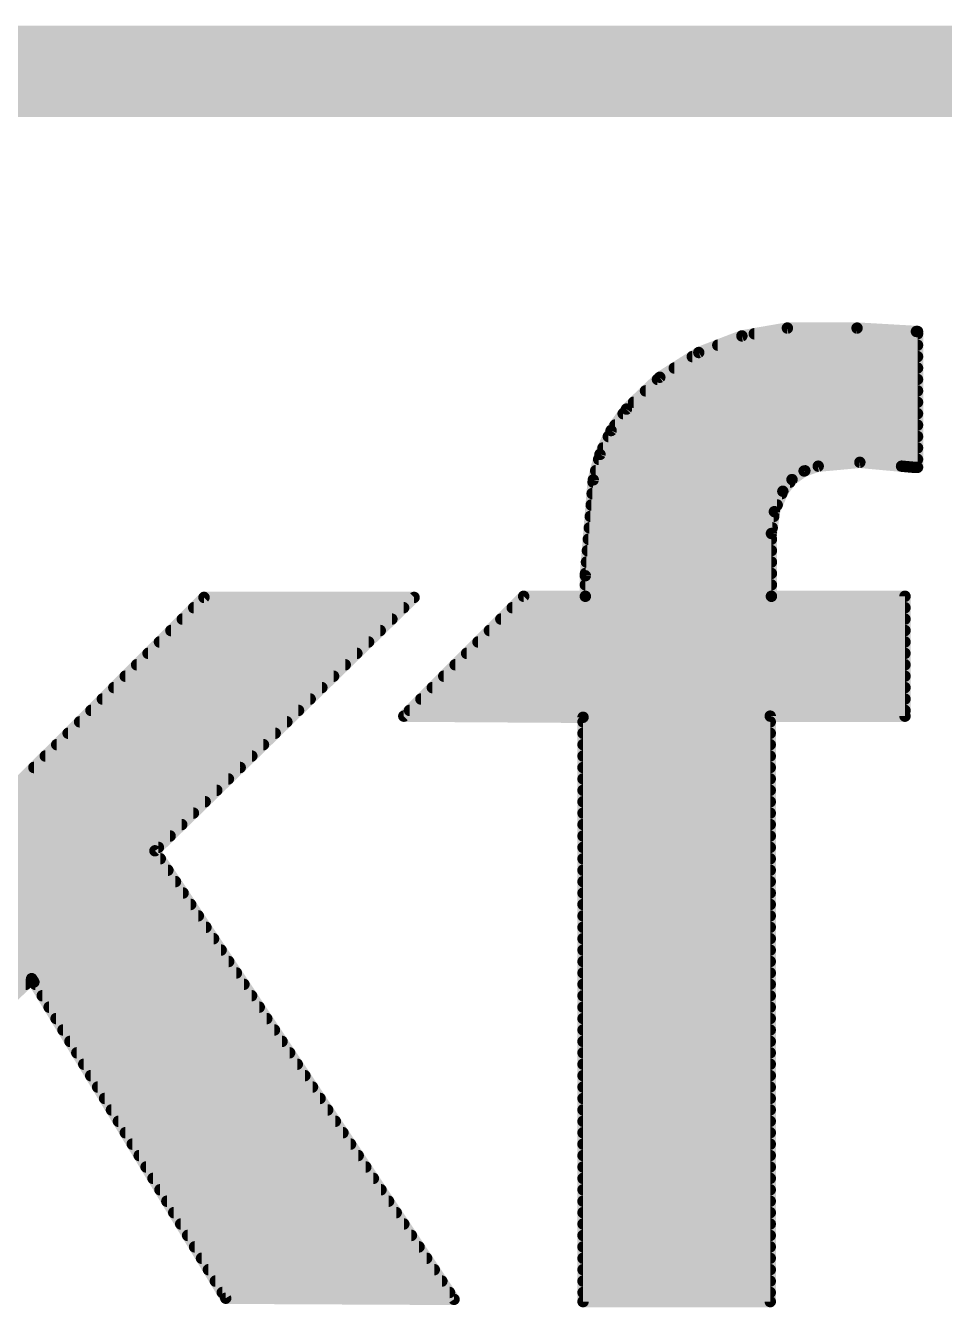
# Model space of a CAD drawing. Extents: x -98 to 45, y 0 to 29.
# Drawn here: x 23.53 to 25.574, y 21.379 to 24.232 of the extents above; entities that cross this region are included whole.
import ezdxf

# ---------------------------------------------------------------- set-up
doc = ezdxf.new("R2010")
doc.units = 0
for name, color, linetype in [('1', 12, 'CONTINUOUS'), ('16', 132, 'CONTINUOUS'), ('20', 53, 'CONTINUOUS'), ('21', 53, 'CONTINUOUS')]:
    doc.layers.add(name, color=color, linetype=linetype)

msp = doc.modelspace()

# ---------------------------------------------------------------- linework, layer by layer
at = {"layer": '1', "const_width": 0.2032}
for points in [[(0, 24.13), (43.18, 24.13)], [(15.24, 24.13), (43.18, 24.13)]]:
    msp.add_lwpolyline(points, dxfattribs=at)
at = {"layer": '16', "const_width": 0.2032}
msp.add_lwpolyline([(0, 24.13), (43.18, 24.13)], dxfattribs=at)
at = {"layer": '20', "const_width": 0.1524}
msp.add_lwpolyline([(43.18, 24.13), (0, 24.13)], dxfattribs=at)
at = {"layer": '21', "const_width": 0.0254}
for points in [[(25.1235, 23.5411), (25.2247, 23.5585)], [(25.2247, 23.5585), (25.3797, 23.5585)], [(25.3797, 23.5585), (25.5118, 23.5509)], [(25.5118, 23.5509), (25.5143, 23.5509)], [(25.5143, 23.5509), (25.5143, 23.2486)], [(25.0276, 23.5041), (25.1235, 23.5411)], [(25.0699, 23.5204), (25.5143, 23.5204)], [(25.151, 23.5458), (25.5143, 23.5458)], [(24.9409, 23.4491), (25.0276, 23.5041)], [(25.0132, 23.495), (25.5143, 23.495)], [(24.9732, 23.4696), (25.5143, 23.4696)], [(24.8666, 23.3782), (24.9409, 23.4491)], [(24.9357, 23.4442), (25.5143, 23.4442)], [(24.9091, 23.4188), (25.5143, 23.4188)], [(24.8326, 23.3305), (24.8666, 23.3782)], [(24.8825, 23.3934), (25.5143, 23.3934)], [(24.8593, 23.368), (25.5143, 23.368)], [(24.8077, 23.2774), (24.8326, 23.3305)], [(24.8412, 23.3426), (25.5143, 23.3426)], [(24.8264, 23.3172), (25.5143, 23.3172)], [(24.7929, 23.2207), (24.8077, 23.2774)], [(24.8049, 23.2664), (25.5143, 23.2664)], [(24.8145, 23.2918), (25.5143, 23.2918)], [(24.7982, 23.241), (25.2635, 23.241)], [(25.262, 23.2405), (25.235, 23.2213)], [(25.2933, 23.2512), (25.262, 23.2405)], [(25.386, 23.2598), (25.2933, 23.2512)], [(25.4787, 23.2512), (25.386, 23.2598)], [(25.5067, 23.2486), (25.4787, 23.2512)], [(25.5143, 23.2486), (25.5067, 23.2486)], [(24.7752, 23.0073), (24.7929, 23.2207)], [(24.7925, 23.2156), (25.2305, 23.2156)], [(25.235, 23.2213), (25.2146, 23.1953)], [(24.7904, 23.1902), (25.2125, 23.1902)], [(25.2146, 23.1953), (25.1958, 23.1499)], [(24.7883, 23.1648), (25.202, 23.1648)], [(25.1958, 23.1499), (25.1892, 23.1013)], [(24.7862, 23.1394), (25.1944, 23.1394)], [(24.7841, 23.114), (25.1909, 23.114)], [(25.1892, 23.1013), (25.1892, 22.9616)], [(24.7819, 23.0886), (25.1892, 23.0886)], [(24.7777, 23.0378), (25.1892, 23.0378)], [(24.7798, 23.0632), (25.1892, 23.0632)], [(24.7752, 22.9616), (24.7752, 23.0073)], [(24.7756, 23.0124), (25.1892, 23.0124)], [(24.7752, 22.987), (25.1892, 22.987)], [(23.3578, 22.3901), (23.9268, 22.9591)], [(24.3942, 22.9591), (23.8176, 22.3952)], [(23.9268, 22.9591), (24.3942, 22.9591)], [(24.3713, 22.6949), (24.638, 22.9616)], [(24.638, 22.9616), (24.7752, 22.9616)], [(24.7752, 22.9616), (25.1892, 22.9616)], [(25.1892, 22.9616), (25.4864, 22.9616)], [(25.4864, 22.9616), (25.4864, 22.6949)], [(23.9039, 22.9362), (24.3708, 22.9362)], [(24.6126, 22.9362), (25.4864, 22.9362)], [(23.8785, 22.9108), (24.3448, 22.9108)], [(24.5872, 22.9108), (25.4864, 22.9108)], [(23.8531, 22.8854), (24.3188, 22.8854)], [(24.5618, 22.8854), (25.4864, 22.8854)], [(23.8277, 22.86), (24.2929, 22.86)], [(24.5364, 22.86), (25.4864, 22.86)], [(23.7769, 22.8092), (24.2409, 22.8092)], [(23.8023, 22.8346), (24.2669, 22.8346)], [(24.4856, 22.8092), (25.4864, 22.8092)], [(24.511, 22.8346), (25.4864, 22.8346)], [(23.7515, 22.7838), (24.215, 22.7838)], [(24.4602, 22.7838), (25.4864, 22.7838)], [(23.7261, 22.7584), (24.189, 22.7584)], [(24.4348, 22.7584), (25.4864, 22.7584)], [(23.7007, 22.733), (24.163, 22.733)], [(24.4094, 22.733), (25.4864, 22.733)], [(23.6753, 22.7076), (24.137, 22.7076)], [(24.7701, 22.6924), (24.3713, 22.6949)], [(24.384, 22.7076), (25.4864, 22.7076)], [(25.4864, 22.6949), (25.1866, 22.6949)], [(25.1866, 22.6949), (25.1866, 21.3919)], [(23.6499, 22.6822), (24.1111, 22.6822)], [(24.7701, 21.3919), (24.7701, 22.6924)], [(24.7701, 22.6822), (25.1866, 22.6822)], [(23.6245, 22.6568), (24.0851, 22.6568)], [(24.7701, 22.6568), (25.1866, 22.6568)], [(23.5991, 22.6314), (24.0591, 22.6314)], [(24.7701, 22.6314), (25.1866, 22.6314)], [(23.5483, 22.5806), (24.0072, 22.5806)], [(23.5737, 22.606), (24.0332, 22.606)], [(24.7701, 22.606), (25.1866, 22.606)], [(24.7701, 22.5806), (25.1866, 22.5806)], [(23.5229, 22.5552), (23.9812, 22.5552)], [(24.7701, 22.5552), (25.1866, 22.5552)], [(23.4975, 22.5298), (23.9552, 22.5298)], [(24.7701, 22.5298), (25.1866, 22.5298)], [(23.4721, 22.5044), (23.9293, 22.5044)], [(24.7701, 22.5044), (25.1866, 22.5044)], [(23.4467, 22.479), (23.9033, 22.479)], [(24.7701, 22.479), (25.1866, 22.479)], [(23.4213, 22.4536), (23.8773, 22.4536)], [(24.7701, 22.4536), (25.1866, 22.4536)], [(23.3959, 22.4282), (23.8513, 22.4282)], [(24.7701, 22.4282), (25.1866, 22.4282)], [(23.3705, 22.4028), (23.8254, 22.4028)], [(23.8176, 22.3952), (24.4831, 21.397)], [(24.7701, 22.4028), (25.1866, 22.4028)], [(22.9438, 22.3774), (23.8295, 22.3774)], [(22.9438, 22.352), (23.8464, 22.352)], [(24.7701, 22.3774), (25.1866, 22.3774)], [(24.7701, 22.352), (25.1866, 22.352)], [(22.9438, 22.3266), (23.8633, 22.3266)], [(24.7701, 22.3266), (25.1866, 22.3266)], [(22.9438, 22.3012), (23.8803, 22.3012)], [(24.7701, 22.3012), (25.1866, 22.3012)], [(22.9438, 22.2758), (23.8972, 22.2758)], [(24.7701, 22.2758), (25.1866, 22.2758)], [(22.9438, 22.2504), (23.9141, 22.2504)], [(24.7701, 22.2504), (25.1866, 22.2504)], [(22.9438, 22.225), (23.9311, 22.225)], [(24.7701, 22.225), (25.1866, 22.225)], [(22.9438, 22.1996), (23.948, 22.1996)], [(24.7701, 22.1996), (25.1866, 22.1996)], [(22.9438, 22.1742), (23.9649, 22.1742)], [(24.7701, 22.1742), (25.1866, 22.1742)], [(22.9438, 22.1488), (23.9819, 22.1488)], [(22.9438, 22.1234), (23.9988, 22.1234)], [(24.7701, 22.1488), (25.1866, 22.1488)], [(24.7701, 22.1234), (25.1866, 22.1234)], [(22.9438, 22.098), (23.5302, 22.098)], [(23.5433, 22.1107), (23.3629, 21.9354)], [(23.5483, 22.1031), (23.5433, 22.1107)], [(23.9751, 21.3995), (23.5483, 22.1031)], [(23.5514, 22.098), (24.0157, 22.098)], [(24.7701, 22.098), (25.1866, 22.098)], [(23.5668, 22.0726), (24.0327, 22.0726)], [(24.7701, 22.0726), (25.1866, 22.0726)], [(23.5822, 22.0472), (24.0496, 22.0472)], [(24.7701, 22.0472), (25.1866, 22.0472)], [(23.5976, 22.0218), (24.0665, 22.0218)], [(24.7701, 22.0218), (25.1866, 22.0218)], [(23.613, 21.9964), (24.0835, 21.9964)], [(24.7701, 21.9964), (25.1866, 21.9964)], [(23.6284, 21.971), (24.1004, 21.971)], [(24.7701, 21.971), (25.1866, 21.971)], [(23.6438, 21.9456), (24.1173, 21.9456)], [(24.7701, 21.9456), (25.1866, 21.9456)], [(23.6592, 21.9202), (24.1343, 21.9202)], [(23.6747, 21.8948), (24.1512, 21.8948)], [(24.7701, 21.9202), (25.1866, 21.9202)], [(24.7701, 21.8948), (25.1866, 21.8948)], [(23.6901, 21.8694), (24.1682, 21.8694)], [(24.7701, 21.8694), (25.1866, 21.8694)], [(23.7055, 21.844), (24.1851, 21.844)], [(24.7701, 21.844), (25.1866, 21.844)], [(23.7209, 21.8186), (24.202, 21.8186)], [(24.7701, 21.8186), (25.1866, 21.8186)], [(23.7363, 21.7932), (24.219, 21.7932)], [(24.7701, 21.7932), (25.1866, 21.7932)], [(23.7517, 21.7678), (24.2359, 21.7678)], [(24.7701, 21.7678), (25.1866, 21.7678)], [(23.7671, 21.7424), (24.2528, 21.7424)], [(24.7701, 21.7424), (25.1866, 21.7424)], [(23.7825, 21.717), (24.2698, 21.717)], [(24.7701, 21.717), (25.1866, 21.717)], [(23.7979, 21.6916), (24.2867, 21.6916)], [(23.8133, 21.6662), (24.3036, 21.6662)], [(24.7701, 21.6916), (25.1866, 21.6916)], [(24.7701, 21.6662), (25.1866, 21.6662)], [(23.8287, 21.6408), (24.3206, 21.6408)], [(24.7701, 21.6408), (25.1866, 21.6408)], [(23.8441, 21.6154), (24.3375, 21.6154)], [(24.7701, 21.6154), (25.1866, 21.6154)], [(23.8595, 21.59), (24.3544, 21.59)], [(24.7701, 21.59), (25.1866, 21.59)], [(23.875, 21.5646), (24.3714, 21.5646)], [(24.7701, 21.5646), (25.1866, 21.5646)], [(23.8904, 21.5392), (24.3883, 21.5392)], [(24.7701, 21.5392), (25.1866, 21.5392)], [(23.9058, 21.5138), (24.4052, 21.5138)], [(24.7701, 21.5138), (25.1866, 21.5138)], [(23.9212, 21.4884), (24.4222, 21.4884)], [(24.7701, 21.4884), (25.1866, 21.4884)], [(23.9366, 21.463), (24.4391, 21.463)], [(24.7701, 21.463), (25.1866, 21.463)], [(23.952, 21.4376), (24.456, 21.4376)], [(23.9674, 21.4122), (24.473, 21.4122)], [(24.7701, 21.4376), (25.1866, 21.4376)], [(24.7701, 21.4122), (25.1866, 21.4122)], [(24.4831, 21.397), (23.9751, 21.3995)], [(25.1866, 21.3919), (24.7701, 21.3919)]]:
    msp.add_lwpolyline(points, dxfattribs=at)
at = {"layer": '21', "const_width": 0.0127}
for points in [[(25.2247, 23.5649, 1), (25.2247, 23.5522)], [(25.2258, 23.5522, 1), (25.2236, 23.5648)], [(25.3801, 23.5648, 1), (25.3793, 23.5522)], [(25.3797, 23.5522, 1), (25.3797, 23.5649)], [(25.5118, 23.5573, 1), (25.5118, 23.5446)], [(25.5207, 23.5509, 1), (25.508, 23.5509)], [(25.5114, 23.5446, 1), (25.5122, 23.5572)], [(25.5143, 23.5446, 1), (25.5143, 23.5573)], [(25.0699, 23.5268, 1), (25.0699, 23.5141)], [(25.1224, 23.5473, 1), (25.1246, 23.5348)], [(25.1258, 23.5351, 1), (25.1212, 23.547)], [(25.151, 23.5522, 1), (25.151, 23.5394)], [(25.5143, 23.5394, 1), (25.5143, 23.5522)], [(25.5143, 23.5141, 1), (25.5143, 23.5268)], [(25.0132, 23.5014, 1), (25.0132, 23.4886)], [(25.0254, 23.5101, 1), (25.0299, 23.4982)], [(25.031, 23.4988, 1), (25.0242, 23.5095)], [(25.5143, 23.4886, 1), (25.5143, 23.5014)], [(24.9732, 23.476, 1), (24.9732, 23.4632)], [(25.5143, 23.4632, 1), (25.5143, 23.476)], [(24.9357, 23.4506, 1), (24.9357, 23.4379)], [(24.9375, 23.4545, 1), (24.9443, 23.4438)], [(24.9453, 23.4445, 1), (24.9365, 23.4537)], [(25.5143, 23.4379, 1), (25.5143, 23.4506)], [(24.9091, 23.4252, 1), (24.9091, 23.4124)], [(25.5143, 23.4124, 1), (25.5143, 23.4252)], [(24.8718, 23.3745, 1), (24.8614, 23.3819)], [(24.8825, 23.3998, 1), (24.8825, 23.387)], [(25.5143, 23.387, 1), (25.5143, 23.3998)], [(24.8593, 23.3744, 1), (24.8593, 23.3617)], [(24.8622, 23.3828, 1), (24.871, 23.3736)], [(25.5143, 23.3617, 1), (25.5143, 23.3744)], [(24.8274, 23.3342, 1), (24.8378, 23.3268)], [(24.8383, 23.3278, 1), (24.8268, 23.3332)], [(24.8412, 23.349, 1), (24.8412, 23.3362)], [(25.5143, 23.3362, 1), (25.5143, 23.349)], [(24.8145, 23.2982, 1), (24.8145, 23.2855)], [(24.8264, 23.3236, 1), (24.8264, 23.3108)], [(25.5143, 23.3108, 1), (25.5143, 23.3236)], [(25.5143, 23.2855, 1), (25.5143, 23.2982)], [(24.8049, 23.2728, 1), (24.8049, 23.26)], [(24.802, 23.2801, 1), (24.8135, 23.2747)], [(24.8139, 23.2758, 1), (24.8016, 23.279)], [(25.5143, 23.26, 1), (25.5143, 23.2728)], [(24.7982, 23.2474, 1), (24.7982, 23.2346)], [(25.2599, 23.2465, 1), (25.264, 23.2345)], [(25.2657, 23.2353, 1), (25.2583, 23.2457)], [(25.2635, 23.2346, 1), (25.2635, 23.2474)], [(25.2927, 23.2575, 1), (25.2939, 23.2449)], [(25.2954, 23.2452, 1), (25.2912, 23.2572)], [(25.3866, 23.2661, 1), (25.3854, 23.2535)], [(25.3866, 23.2535, 1), (25.3854, 23.2661)], [(25.4793, 23.2575, 1), (25.4781, 23.2449)], [(25.4781, 23.2449, 1), (25.4793, 23.2575)], [(25.5067, 23.255, 1), (25.5067, 23.2422)], [(25.5061, 23.2423, 1), (25.5073, 23.2549)], [(25.508, 23.2486, 1), (25.5207, 23.2486)], [(25.5143, 23.2422, 1), (25.5143, 23.255)], [(24.7925, 23.222, 1), (24.7925, 23.2093)], [(24.7992, 23.2202, 1), (24.7866, 23.2212)], [(24.7868, 23.2223, 1), (24.799, 23.2191)], [(25.2313, 23.2265, 1), (25.2387, 23.2162)], [(25.24, 23.2174, 1), (25.23, 23.2253)], [(25.2305, 23.2093, 1), (25.2305, 23.222)], [(24.7904, 23.1966, 1), (24.7904, 23.1838)], [(25.2096, 23.1992, 1), (25.2196, 23.1914)], [(25.2205, 23.1929, 1), (25.2087, 23.1977)], [(25.2125, 23.1838, 1), (25.2125, 23.1966)], [(24.7883, 23.1712, 1), (24.7883, 23.1584)], [(25.2021, 23.1491, 1), (25.1895, 23.1508)], [(25.202, 23.1584, 1), (25.202, 23.1712)], [(24.7862, 23.1458, 1), (24.7862, 23.1331)], [(25.19, 23.1524, 1), (25.2017, 23.1475)], [(25.1944, 23.1331, 1), (25.1944, 23.1458)], [(24.7841, 23.1204, 1), (24.7841, 23.1076)], [(25.1956, 23.1013, 1), (25.1828, 23.1013)], [(25.1829, 23.1022, 1), (25.1955, 23.1004)], [(25.1909, 23.1076, 1), (25.1909, 23.1204)], [(24.7819, 23.095, 1), (24.7819, 23.0822)], [(25.1892, 23.0822, 1), (25.1892, 23.095)], [(24.7777, 23.0442, 1), (24.7777, 23.0314)], [(24.7798, 23.0696, 1), (24.7798, 23.0569)], [(25.1892, 23.0569, 1), (25.1892, 23.0696)], [(25.1892, 23.0314, 1), (25.1892, 23.0442)], [(24.7816, 23.0073, 1), (24.7689, 23.0073)], [(24.7756, 23.0188, 1), (24.7756, 23.006)], [(25.1892, 23.006, 1), (25.1892, 23.0188)], [(24.7689, 23.0078, 1), (24.7815, 23.0068)], [(24.7752, 22.9934, 1), (24.7752, 22.9807)], [(25.1892, 22.9807, 1), (25.1892, 22.9934)], [(23.9268, 22.9655, 1), (23.9268, 22.9527)], [(23.9313, 22.9546, 1), (23.9223, 22.9636)], [(24.3986, 22.9546, 1), (24.3898, 22.9636)], [(24.3942, 22.9527, 1), (24.3942, 22.9655)], [(24.638, 22.968, 1), (24.638, 22.9552)], [(24.6425, 22.9571, 1), (24.6335, 22.9661)], [(24.7752, 22.968, 1), (24.7752, 22.9552)], [(24.7689, 22.9616, 1), (24.7816, 22.9616)], [(24.7752, 22.9552, 1), (24.7752, 22.968)], [(25.1892, 22.968, 1), (25.1892, 22.9552)], [(25.1828, 22.9616, 1), (25.1956, 22.9616)], [(25.1892, 22.9552, 1), (25.1892, 22.968)], [(25.4928, 22.9616, 1), (25.48, 22.9616)], [(25.4864, 22.9552, 1), (25.4864, 22.968)], [(23.9039, 22.9426, 1), (23.9039, 22.9298)], [(24.3708, 22.9298, 1), (24.3708, 22.9426)], [(24.6126, 22.9426, 1), (24.6126, 22.9298)], [(25.4864, 22.9298, 1), (25.4864, 22.9426)], [(23.8785, 22.9172, 1), (23.8785, 22.9045)], [(24.3448, 22.9045, 1), (24.3448, 22.9172)], [(24.5872, 22.9172, 1), (24.5872, 22.9045)], [(25.4864, 22.9045, 1), (25.4864, 22.9172)], [(23.8531, 22.8918, 1), (23.8531, 22.879)], [(24.3188, 22.879, 1), (24.3188, 22.8918)], [(24.5618, 22.8918, 1), (24.5618, 22.879)], [(25.4864, 22.879, 1), (25.4864, 22.8918)], [(23.8277, 22.8664, 1), (23.8277, 22.8536)], [(24.2929, 22.8536, 1), (24.2929, 22.8664)], [(24.5364, 22.8664, 1), (24.5364, 22.8536)], [(25.4864, 22.8536, 1), (25.4864, 22.8664)], [(23.7769, 22.8156, 1), (23.7769, 22.8028)], [(23.8023, 22.841, 1), (23.8023, 22.8283)], [(24.2409, 22.8028, 1), (24.2409, 22.8156)], [(24.2669, 22.8283, 1), (24.2669, 22.841)], [(24.4856, 22.8156, 1), (24.4856, 22.8028)], [(24.511, 22.841, 1), (24.511, 22.8283)], [(25.4864, 22.8283, 1), (25.4864, 22.841)], [(25.4864, 22.8028, 1), (25.4864, 22.8156)], [(23.7515, 22.7902, 1), (23.7515, 22.7774)], [(24.215, 22.7774, 1), (24.215, 22.7902)], [(24.4602, 22.7902, 1), (24.4602, 22.7774)], [(25.4864, 22.7774, 1), (25.4864, 22.7902)], [(23.7261, 22.7648, 1), (23.7261, 22.7521)], [(24.189, 22.7521, 1), (24.189, 22.7648)], [(24.4348, 22.7648, 1), (24.4348, 22.7521)], [(25.4864, 22.7521, 1), (25.4864, 22.7648)], [(23.7007, 22.7394, 1), (23.7007, 22.7266)], [(24.163, 22.7266, 1), (24.163, 22.7394)], [(24.4094, 22.7394, 1), (24.4094, 22.7266)], [(25.4864, 22.7266, 1), (25.4864, 22.7394)], [(23.6753, 22.714, 1), (23.6753, 22.7012)], [(24.137, 22.7012, 1), (24.137, 22.714)], [(24.3668, 22.6994, 1), (24.3758, 22.6904)], [(24.3713, 22.7012, 1), (24.3713, 22.6886)], [(24.384, 22.714, 1), (24.384, 22.7012)], [(25.1866, 22.7013, 1), (25.1866, 22.6885)], [(25.193, 22.6949, 1), (25.1803, 22.6949)], [(25.4864, 22.7012, 1), (25.4864, 22.714)], [(25.4864, 22.6885, 1), (25.4864, 22.7013)], [(23.6499, 22.6886, 1), (23.6499, 22.6759)], [(24.1111, 22.6759, 1), (24.1111, 22.6886)], [(24.7701, 22.6886, 1), (24.7701, 22.6759)], [(24.7765, 22.6924, 1), (24.7638, 22.6924)], [(24.7701, 22.6861, 1), (24.7701, 22.6987)], [(25.1866, 22.6759, 1), (25.1866, 22.6886)], [(25.48, 22.6949, 1), (25.4928, 22.6949)], [(23.6245, 22.6632, 1), (23.6245, 22.6504)], [(24.0851, 22.6504, 1), (24.0851, 22.6632)], [(24.7701, 22.6632, 1), (24.7701, 22.6504)], [(25.1866, 22.6504, 1), (25.1866, 22.6632)], [(23.5991, 22.6378, 1), (23.5991, 22.6251)], [(24.0591, 22.6251, 1), (24.0591, 22.6378)], [(24.7701, 22.6378, 1), (24.7701, 22.6251)], [(25.1866, 22.6251, 1), (25.1866, 22.6378)], [(23.5483, 22.587, 1), (23.5483, 22.5742)], [(23.5737, 22.6124, 1), (23.5737, 22.5997)], [(24.0072, 22.5742, 1), (24.0072, 22.587)], [(24.0332, 22.5997, 1), (24.0332, 22.6124)], [(24.7701, 22.587, 1), (24.7701, 22.5742)], [(24.7701, 22.6124, 1), (24.7701, 22.5997)], [(25.1866, 22.5997, 1), (25.1866, 22.6124)], [(25.1866, 22.5742, 1), (25.1866, 22.587)], [(23.9812, 22.5489, 1), (23.9812, 22.5616)], [(24.7701, 22.5616, 1), (24.7701, 22.5489)], [(25.1866, 22.5489, 1), (25.1866, 22.5616)], [(23.9552, 22.5235, 1), (23.9552, 22.5362)], [(24.7701, 22.5362, 1), (24.7701, 22.5235)], [(25.1866, 22.5235, 1), (25.1866, 22.5362)], [(23.9293, 22.498, 1), (23.9293, 22.5108)], [(24.7701, 22.5108, 1), (24.7701, 22.498)], [(25.1866, 22.498, 1), (25.1866, 22.5108)], [(23.9033, 22.4727, 1), (23.9033, 22.4854)], [(24.7701, 22.4854, 1), (24.7701, 22.4727)], [(25.1866, 22.4727, 1), (25.1866, 22.4854)], [(23.8773, 22.4473, 1), (23.8773, 22.46)], [(24.7701, 22.46, 1), (24.7701, 22.4473)], [(25.1866, 22.4473, 1), (25.1866, 22.46)], [(23.8513, 22.4218, 1), (23.8513, 22.4346)], [(24.7701, 22.4346, 1), (24.7701, 22.4218)], [(25.1866, 22.4218, 1), (25.1866, 22.4346)], [(23.8229, 22.3987, 1), (23.8123, 22.3917)], [(23.8132, 22.3997, 1), (23.822, 22.3907)], [(23.8254, 22.3965, 1), (23.8254, 22.4092)], [(24.7701, 22.4092, 1), (24.7701, 22.3965)], [(25.1866, 22.3965, 1), (25.1866, 22.4092)], [(23.8295, 22.3711, 1), (23.8295, 22.3838)], [(23.8464, 22.3456, 1), (23.8464, 22.3584)], [(24.7701, 22.3584, 1), (24.7701, 22.3456)], [(24.7701, 22.3838, 1), (24.7701, 22.3711)], [(25.1866, 22.3711, 1), (25.1866, 22.3838)], [(25.1866, 22.3456, 1), (25.1866, 22.3584)], [(23.8633, 22.3203, 1), (23.8633, 22.333)], [(24.7701, 22.333, 1), (24.7701, 22.3203)], [(25.1866, 22.3203, 1), (25.1866, 22.333)], [(23.8803, 22.2949, 1), (23.8803, 22.3076)], [(24.7701, 22.3076, 1), (24.7701, 22.2949)], [(25.1866, 22.2949, 1), (25.1866, 22.3076)], [(23.8972, 22.2694, 1), (23.8972, 22.2822)], [(24.7701, 22.2822, 1), (24.7701, 22.2694)], [(25.1866, 22.2694, 1), (25.1866, 22.2822)], [(23.9141, 22.2441, 1), (23.9141, 22.2568)], [(24.7701, 22.2568, 1), (24.7701, 22.2441)], [(25.1866, 22.2441, 1), (25.1866, 22.2568)], [(23.9311, 22.2187, 1), (23.9311, 22.2314)], [(24.7701, 22.2314, 1), (24.7701, 22.2187)], [(25.1866, 22.2187, 1), (25.1866, 22.2314)], [(23.948, 22.1932, 1), (23.948, 22.206)], [(24.7701, 22.206, 1), (24.7701, 22.1932)], [(25.1866, 22.1932, 1), (25.1866, 22.206)], [(23.9649, 22.1679, 1), (23.9649, 22.1806)], [(24.7701, 22.1806, 1), (24.7701, 22.1679)], [(25.1866, 22.1679, 1), (25.1866, 22.1806)], [(23.9819, 22.1425, 1), (23.9819, 22.1552)], [(23.9988, 22.117, 1), (23.9988, 22.1298)], [(24.7701, 22.1298, 1), (24.7701, 22.117)], [(24.7701, 22.1552, 1), (24.7701, 22.1425)], [(25.1866, 22.1425, 1), (25.1866, 22.1552)], [(25.1866, 22.117, 1), (25.1866, 22.1298)], [(23.5302, 22.0917, 1), (23.5302, 22.1044)], [(23.5486, 22.1142, 1), (23.538, 22.1072)], [(23.5477, 22.1061, 1), (23.5389, 22.1153)], [(23.5537, 22.1064, 1), (23.5429, 22.0998)], [(23.543, 22.0996, 1), (23.5536, 22.1066)], [(23.5514, 22.1044, 1), (23.5514, 22.0917)], [(24.0157, 22.0917, 1), (24.0157, 22.1044)], [(24.7701, 22.1044, 1), (24.7701, 22.0917)], [(25.1866, 22.0917, 1), (25.1866, 22.1044)], [(23.5668, 22.079, 1), (23.5668, 22.0663)], [(24.0327, 22.0663, 1), (24.0327, 22.079)], [(24.7701, 22.079, 1), (24.7701, 22.0663)], [(25.1866, 22.0663, 1), (25.1866, 22.079)], [(23.5822, 22.0536, 1), (23.5822, 22.0408)], [(24.0496, 22.0408, 1), (24.0496, 22.0536)], [(24.7701, 22.0536, 1), (24.7701, 22.0408)], [(25.1866, 22.0408, 1), (25.1866, 22.0536)], [(23.5976, 22.0282, 1), (23.5976, 22.0155)], [(24.0665, 22.0155, 1), (24.0665, 22.0282)], [(24.7701, 22.0282, 1), (24.7701, 22.0155)], [(25.1866, 22.0155, 1), (25.1866, 22.0282)], [(23.613, 22.0028, 1), (23.613, 21.9901)], [(24.0835, 21.9901, 1), (24.0835, 22.0028)], [(24.7701, 22.0028, 1), (24.7701, 21.9901)], [(25.1866, 21.9901, 1), (25.1866, 22.0028)], [(23.6284, 21.9774, 1), (23.6284, 21.9646)], [(24.1004, 21.9646, 1), (24.1004, 21.9774)], [(24.7701, 21.9774, 1), (24.7701, 21.9646)], [(25.1866, 21.9646, 1), (25.1866, 21.9774)], [(23.6438, 21.952, 1), (23.6438, 21.9393)], [(24.1173, 21.9393, 1), (24.1173, 21.952)], [(24.7701, 21.952, 1), (24.7701, 21.9393)], [(25.1866, 21.9393, 1), (25.1866, 21.952)], [(23.6592, 21.9266, 1), (23.6592, 21.9139)], [(23.6747, 21.9012, 1), (23.6747, 21.8884)], [(24.1343, 21.9139, 1), (24.1343, 21.9266)], [(24.1512, 21.8884, 1), (24.1512, 21.9012)], [(24.7701, 21.9012, 1), (24.7701, 21.8884)], [(24.7701, 21.9266, 1), (24.7701, 21.9139)], [(25.1866, 21.9139, 1), (25.1866, 21.9266)], [(25.1866, 21.8884, 1), (25.1866, 21.9012)], [(23.6901, 21.8758, 1), (23.6901, 21.8631)], [(24.1682, 21.8631, 1), (24.1682, 21.8758)], [(24.7701, 21.8758, 1), (24.7701, 21.8631)], [(25.1866, 21.8631, 1), (25.1866, 21.8758)], [(23.7055, 21.8504, 1), (23.7055, 21.8377)], [(24.1851, 21.8377, 1), (24.1851, 21.8504)], [(24.7701, 21.8504, 1), (24.7701, 21.8377)], [(25.1866, 21.8377, 1), (25.1866, 21.8504)], [(23.7209, 21.825, 1), (23.7209, 21.8122)], [(24.202, 21.8122, 1), (24.202, 21.825)], [(24.7701, 21.825, 1), (24.7701, 21.8122)], [(25.1866, 21.8122, 1), (25.1866, 21.825)], [(23.7363, 21.7996, 1), (23.7363, 21.7869)], [(24.219, 21.7869, 1), (24.219, 21.7996)], [(24.7701, 21.7996, 1), (24.7701, 21.7869)], [(25.1866, 21.7869, 1), (25.1866, 21.7996)], [(23.7517, 21.7742, 1), (23.7517, 21.7614)], [(24.2359, 21.7614, 1), (24.2359, 21.7742)], [(24.7701, 21.7742, 1), (24.7701, 21.7614)], [(25.1866, 21.7614, 1), (25.1866, 21.7742)], [(23.7671, 21.7488, 1), (23.7671, 21.736)], [(24.2528, 21.736, 1), (24.2528, 21.7488)], [(24.7701, 21.7488, 1), (24.7701, 21.736)], [(25.1866, 21.736, 1), (25.1866, 21.7488)], [(23.7825, 21.7234, 1), (23.7825, 21.7107)], [(24.2698, 21.7107, 1), (24.2698, 21.7234)], [(24.7701, 21.7234, 1), (24.7701, 21.7107)], [(25.1866, 21.7107, 1), (25.1866, 21.7234)], [(23.7979, 21.698, 1), (23.7979, 21.6852)], [(23.8133, 21.6726, 1), (23.8133, 21.6598)], [(24.2867, 21.6852, 1), (24.2867, 21.698)], [(24.3036, 21.6598, 1), (24.3036, 21.6726)], [(24.7701, 21.698, 1), (24.7701, 21.6852)], [(24.7701, 21.6726, 1), (24.7701, 21.6598)], [(25.1866, 21.6852, 1), (25.1866, 21.698)], [(25.1866, 21.6598, 1), (25.1866, 21.6726)], [(23.8287, 21.6472, 1), (23.8287, 21.6345)], [(24.3206, 21.6345, 1), (24.3206, 21.6472)], [(24.7701, 21.6472, 1), (24.7701, 21.6345)], [(25.1866, 21.6345, 1), (25.1866, 21.6472)], [(23.8441, 21.6218, 1), (23.8441, 21.609)], [(24.3375, 21.609, 1), (24.3375, 21.6218)], [(24.7701, 21.6218, 1), (24.7701, 21.609)], [(25.1866, 21.609, 1), (25.1866, 21.6218)], [(23.8595, 21.5964, 1), (23.8595, 21.5836)], [(24.3544, 21.5836, 1), (24.3544, 21.5964)], [(24.7701, 21.5964, 1), (24.7701, 21.5836)], [(25.1866, 21.5836, 1), (25.1866, 21.5964)], [(23.875, 21.571, 1), (23.875, 21.5583)], [(24.3714, 21.5583, 1), (24.3714, 21.571)], [(24.7701, 21.571, 1), (24.7701, 21.5583)], [(25.1866, 21.5583, 1), (25.1866, 21.571)], [(23.8904, 21.5456, 1), (23.8904, 21.5328)], [(24.3883, 21.5328, 1), (24.3883, 21.5456)], [(24.7701, 21.5456, 1), (24.7701, 21.5328)], [(25.1866, 21.5328, 1), (25.1866, 21.5456)], [(23.9058, 21.5202, 1), (23.9058, 21.5074)], [(24.4052, 21.5074, 1), (24.4052, 21.5202)], [(24.7701, 21.5202, 1), (24.7701, 21.5074)], [(25.1866, 21.5074, 1), (25.1866, 21.5202)], [(23.9212, 21.4948, 1), (23.9212, 21.4821)], [(24.4222, 21.4821, 1), (24.4222, 21.4948)], [(24.7701, 21.4948, 1), (24.7701, 21.4821)], [(25.1866, 21.4821, 1), (25.1866, 21.4948)], [(23.9366, 21.4694, 1), (23.9366, 21.4566)], [(24.4391, 21.4566, 1), (24.4391, 21.4694)], [(24.7701, 21.4694, 1), (24.7701, 21.4566)], [(25.1866, 21.4566, 1), (25.1866, 21.4694)], [(23.952, 21.444, 1), (23.952, 21.4312)], [(23.9674, 21.4186, 1), (23.9674, 21.4059)], [(24.456, 21.4312, 1), (24.456, 21.444)], [(24.473, 21.4059, 1), (24.473, 21.4186)], [(24.7701, 21.444, 1), (24.7701, 21.4312)], [(24.7701, 21.4186, 1), (24.7701, 21.4059)], [(25.1866, 21.4312, 1), (25.1866, 21.444)], [(25.1866, 21.4059, 1), (25.1866, 21.4186)], [(23.9751, 21.4058, 1), (23.9751, 21.3932)], [(23.9697, 21.3962, 1), (23.9805, 21.4028)], [(24.4778, 21.3935, 1), (24.4884, 21.4005)], [(24.4831, 21.3907, 1), (24.4831, 21.4033)], [(24.7701, 21.3983, 1), (24.7701, 21.3855)], [(24.7638, 21.3919, 1), (24.7765, 21.3919)], [(25.1803, 21.3919, 1), (25.193, 21.3919)], [(25.1866, 21.3855, 1), (25.1866, 21.3983)]]:
    msp.add_lwpolyline(points, format="xyb", dxfattribs=at)

doc.saveas('drawing.dxf')
